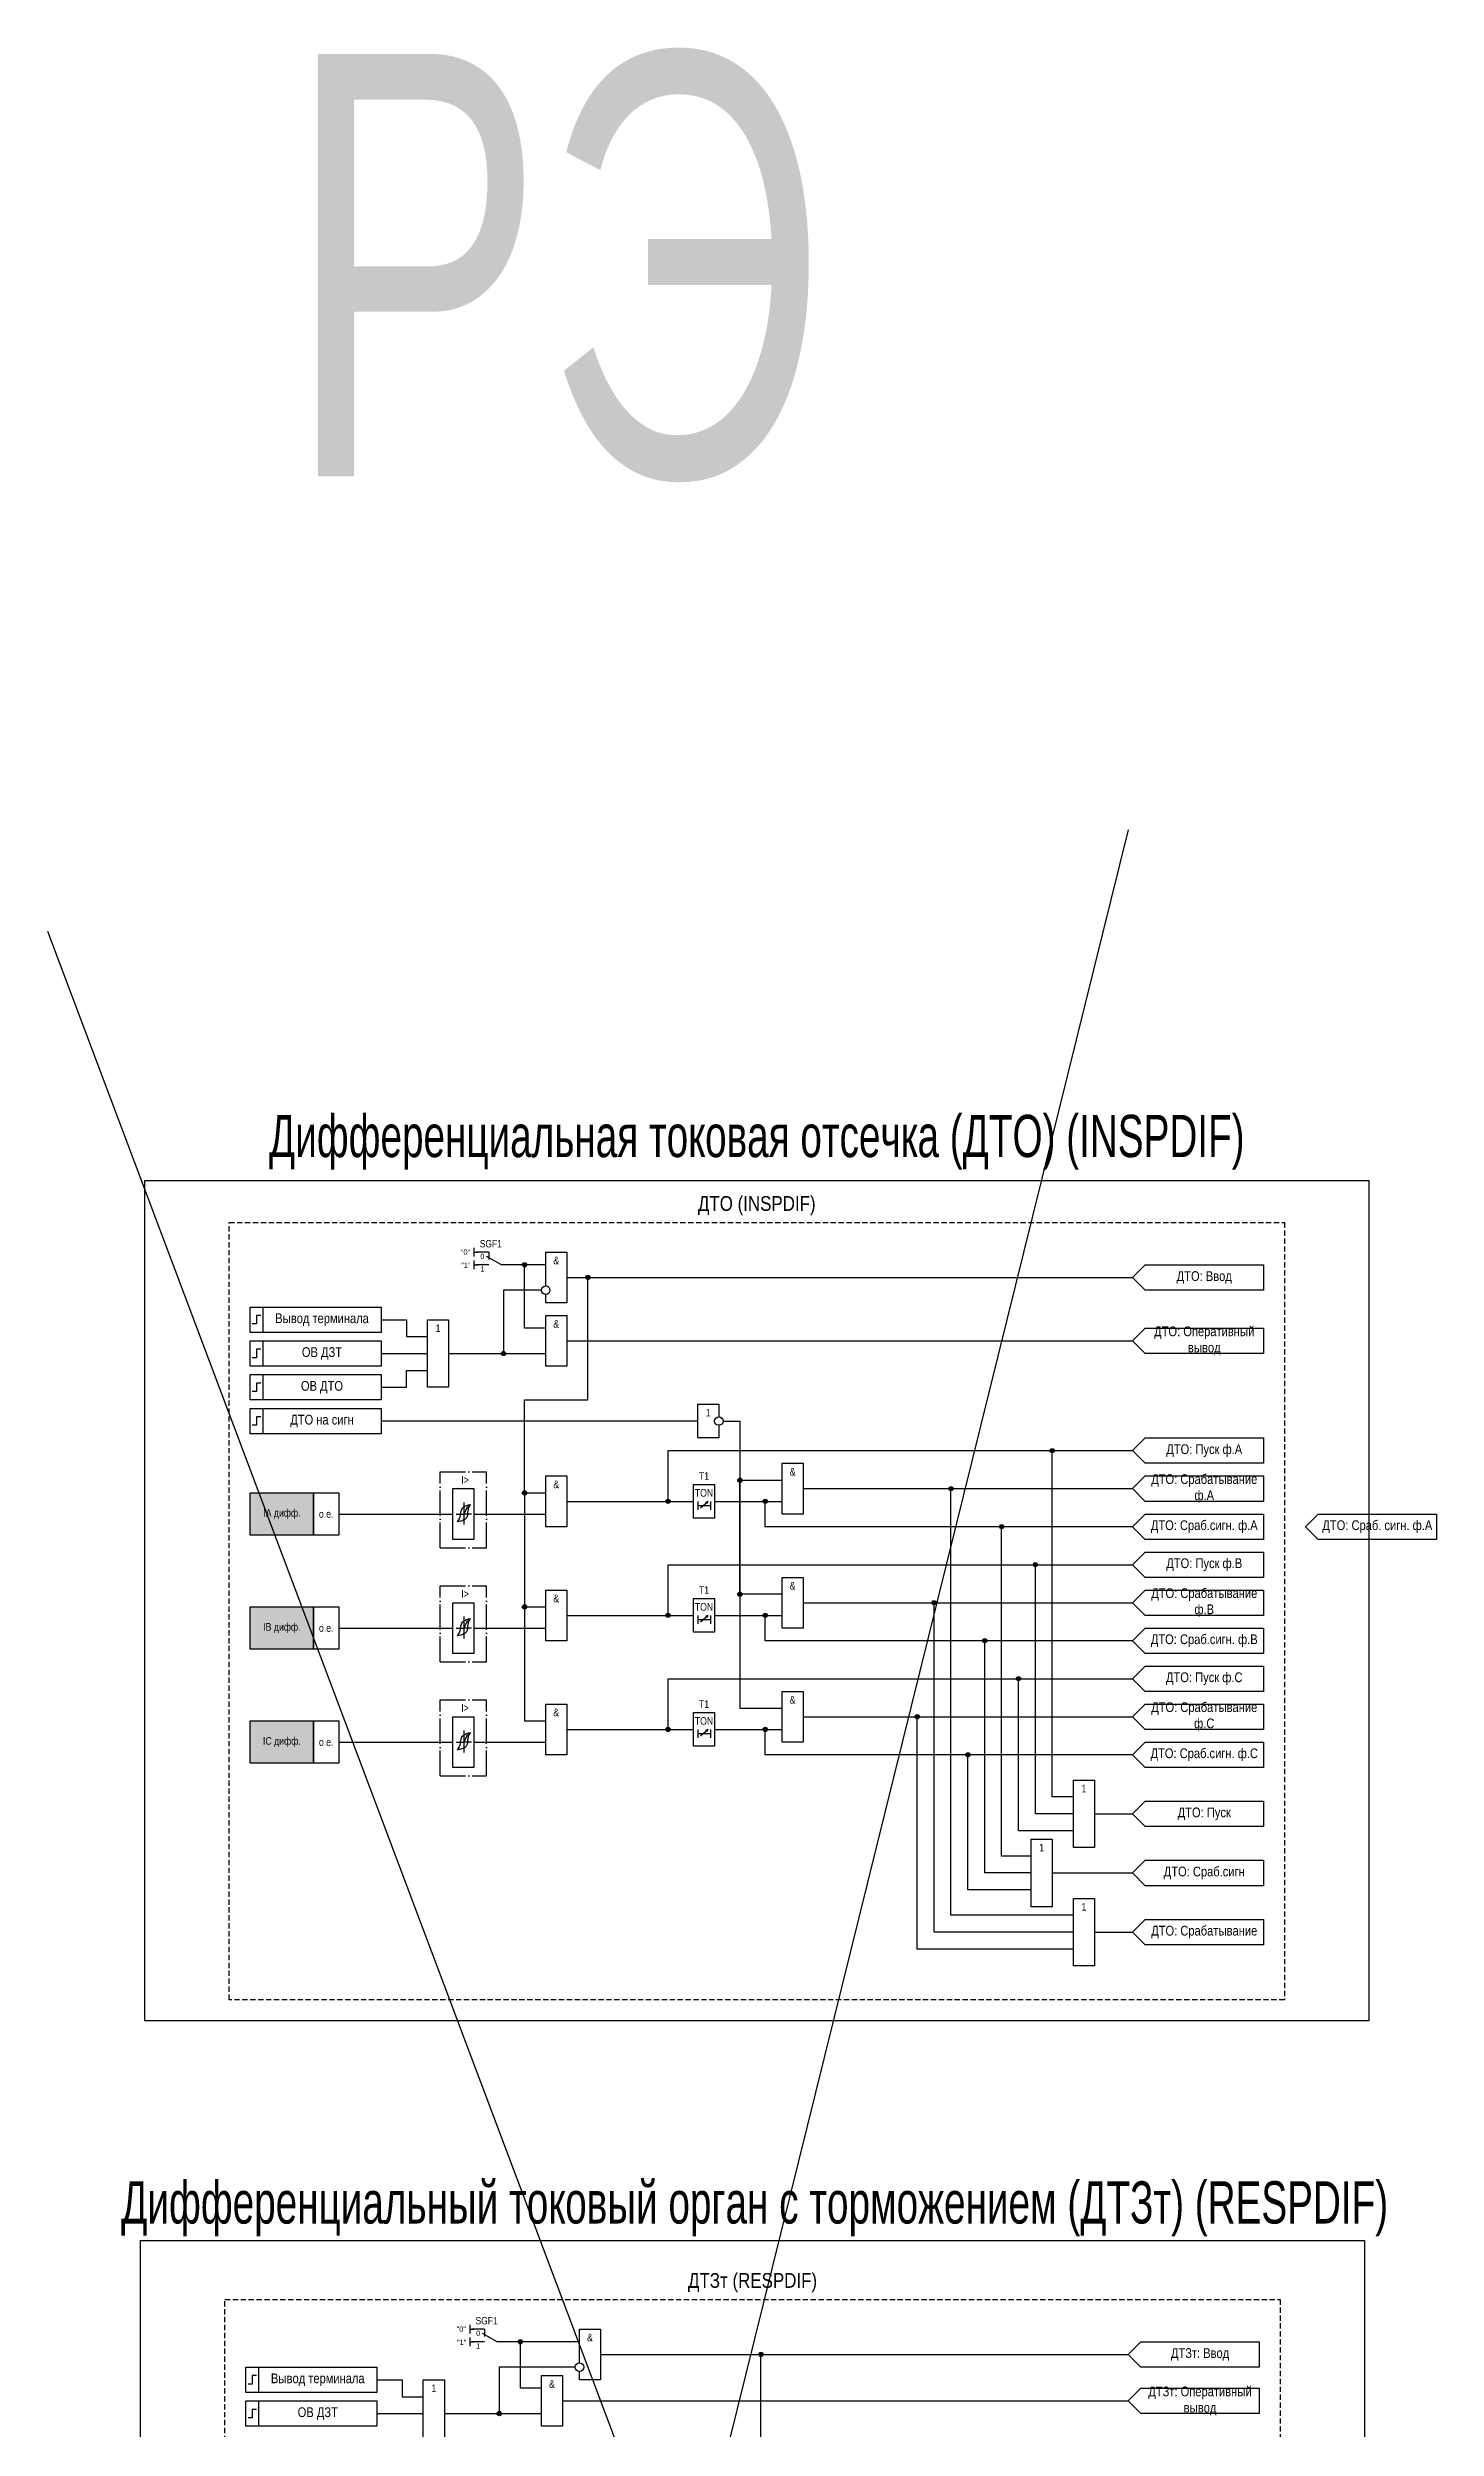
# Model space of a CAD drawing. Header units: millimetres. Extents: x -2824 to 4649, y -997 to 959.
# Drawn here: x 1333 to 1662, y -192 to 372 of the extents above; entities that cross this region are included whole.
import ezdxf
from ezdxf.enums import TextEntityAlignment as Align

# ---------------------------------------------------------------- set-up
doc = ezdxf.new("R2010")
doc.units = ezdxf.units.MM
doc.linetypes.add('ACAD_ISO04W100', pattern=[30, 24, -3, 0, -3])
doc.linetypes.add('штриховая2', pattern=[0.375, 0.25, -0.125])
doc.layers.add('TEXT', color=7, linetype='Continuous', lineweight=25)
doc.layers.add('Основная', color=7, linetype='Continuous')
doc.styles.add('1.8_Gost_RD', font='ARIALN.TTF', dxfattribs={"height": 1.8})
doc.styles.add('2.5_Gost_RD', font='ARIALN.TTF', dxfattribs={"height": 2.5})
doc.styles.add('3.5_Gost_RD', font='ARIALN.TTF', dxfattribs={"height": 3.5})
doc.styles.add('Вывод', font='ARIALN.TTF', dxfattribs={"height": 2.5})
doc.styles.add('Компонент', font='ARIALN.TTF', dxfattribs={"height": 3.5})

# ---------------------------------------------------------------- blocks, each defined once
blk = doc.blocks.new('Точка')
at = {"ltscale": 100}
h = blk.add_hatch(color=256, dxfattribs=at)
h.dxf.hatch_style = 1
edge = h.paths.add_edge_path()
edge.add_arc((0, 0), 0.5, 0, 360)
blk.add_circle((0, 0), 0.5, dxfattribs=at)
blk = doc.blocks.new('*U24')
at = {"layer": 'Основная', "linetype": 'ACAD_ISO04W100', "ltscale": 0.25}
for p, q in [((0, 0), (11, 0)), ((0, -18), (0, 0)), ((11, -18), (11, 0)), ((0, -18), (11, -18))]:
    blk.add_line(p, q, dxfattribs=at)
at = {"layer": 'Основная', "style": 'Компонент'}
blk.add_attdef('ОУ', text='', height=3.5, dxfattribs=at).set_placement((11, 0), align=Align.MIDDLE_CENTER)
blk = doc.blocks.new('*U32')
at = {"layer": 'Основная', "color": 0}
blk.add_line((0, 0), (7, 4), dxfattribs=at)
at = {"layer": 'Основная', "ltscale": 0.35}
blk.add_line((6, 6), (6, 2.5), dxfattribs=at)
blk = doc.blocks.new('*U33')
at = {"layer": 'Основная', "color": 0}
for p, q in [((-3, 6), (-9, 6)), ((-3, 0), (-9, 0)), ((9, 0), (3, 0))]:
    blk.add_line(p, q, dxfattribs=at)
at = {"layer": 'Основная', "ltscale": 0.25, "xscale": -1}
blk.add_blockref('*U32', (3, 0), dxfattribs=at)
at = {"layer": 'Основная'}
for tag, height, style, p in [('ОУ', 3.5, 'Компонент', (-2, 10)), ('В1', 2.5, 'Вывод', (-14, 6)), ('В2', 2.5, 'Вывод', (-6, 4)), ('В3', 2.5, 'Вывод', (-6, -2))]:
    blk.add_attdef(tag, text='', height=height, dxfattribs=dict(at, style=style)).set_placement(p, align=Align.MIDDLE_CENTER)

msp = doc.modelspace()

# ---------------------------------------------------------------- hatches: boundary and pattern name
at = {"ltscale": 100, "true_color": 0xf7941d}
h = msp.add_hatch(color=30, dxfattribs=at)
h.dxf.hatch_style = 1
h.paths.add_polyline_path([(1381, 30), (1396, 30), (1396, 20), (1381, 20)])
h = msp.add_hatch(color=30, dxfattribs=at)
h.dxf.hatch_style = 1
h.paths.add_polyline_path([(1381, 3), (1396, 3), (1396, -7), (1381, -7)])
h = msp.add_hatch(color=30, dxfattribs=at)
h.dxf.hatch_style = 1
h.paths.add_polyline_path([(1381, -24), (1396, -24), (1396, -34), (1381, -34)])

# ---------------------------------------------------------------- linework, layer by layer
at = {"ltscale": 100}
for p, q in [((1589, 187), (1419, -499)), ((1333, 163), (1607, -565)), ((1434, 88), (1434, 86)), ((1434, 87), (1435, 87)), ((1434, 85), (1434, 83)), ((1434, 84), (1435, 84)), ((1412, 63), (1423, 63)), ((1428, 63), (1451, 63)), ((1446, 30), (1451, 30)), ((1433, -167), (1433, -169)), ((1433, -168), (1434, -168)), ((1433, -170), (1433, -172)), ((1433, -171), (1434, -171)), ((1411, -188), (1422, -188)), ((1427, -188), (1450, -188))]:
    msp.add_line(p, q, dxfattribs=at)
at = {"color": 7, "ltscale": 100}
for p, q in [((1487.7, 26.46), (1489.37, 27.95)), ((1489.37, 27.95), (1488.85, 27.73)), ((1489.37, 27.95), (1489.11, 27.48)), ((1487.7, -0.54), (1489.37, 0.95)), ((1489.37, 0.95), (1488.85, 0.73)), ((1489.37, 0.95), (1489.11, 0.48)), ((1487.7, -27.54), (1489.37, -26.05)), ((1489.37, -26.05), (1488.85, -26.27)), ((1489.37, -26.05), (1489.11, -26.52))]:
    msp.add_line(p, q, dxfattribs=at)
at = {"ltscale": 100}
for points in [[(1356, 104), (1646, 104), (1646, -95), (1356, -95)], [(1381, 74), (1384, 74), (1384, 68), (1381, 68)], [(1381, 74), (1412, 74), (1412, 68), (1381, 68)], [(1423, 71), (1428, 71), (1428, 55), (1423, 55)], [(1381, 66), (1384, 66), (1384, 60), (1381, 60)], [(1381, 66), (1412, 66), (1412, 60), (1381, 60)], [(1381, 58), (1384, 58), (1384, 52), (1381, 52)], [(1381, 58), (1412, 58), (1412, 52), (1381, 52)], [(1381, 30), (1396, 30), (1396, 20), (1381, 20)], [(1396, 30), (1402, 30), (1402, 20), (1396, 20)], [(1486, 32), (1491, 32), (1491, 24), (1486, 24)], [(1381, 3), (1396, 3), (1396, -7), (1381, -7)], [(1396, 3), (1402, 3), (1402, -7), (1396, -7)], [(1486, 5), (1491, 5), (1491, -3), (1486, -3)], [(1486, -22), (1491, -22), (1491, -30), (1486, -30)], [(1381, -24), (1396, -24), (1396, -34), (1381, -34)], [(1396, -24), (1402, -24), (1402, -34), (1396, -34)], [(1576, -38), (1581, -38), (1581, -54), (1576, -54)], [(1566, -52), (1571, -52), (1571, -68), (1566, -68)], [(1576, -66), (1581, -66), (1581, -82), (1576, -82)], [(1380, -177), (1383, -177), (1383, -183), (1380, -183)], [(1380, -177), (1411, -177), (1411, -183), (1380, -183)], [(1422, -180), (1427, -180), (1427, -196), (1422, -196)], [(1380, -185), (1383, -185), (1383, -191), (1380, -191)], [(1380, -185), (1411, -185), (1411, -191), (1380, -191)]]:
    msp.add_lwpolyline(points, close=True, dxfattribs=at)
for points in [[(1451, 69), (1446, 69), (1446, 84), (1441, 84)], [(1451, 84), (1446, 84)], [(1446, 30), (1446, 30), (1446, 52), (1461, 52), (1461, 81)], [(1456, 81), (1590, 81)], [(1450, 78), (1441, 78), (1441, 63)], [(1412, 71), (1418, 71), (1418, 67), (1423, 67)], [(1451, 69), (1446, 69)], [(1456, 66), (1590, 66)], [(1412, 55), (1418, 55), (1418, 59), (1423, 59)], [(1492, 46), (1492, 43), (1487, 43), (1487, 51), (1492, 51), (1492, 48)], [(1487, 47), (1412, 47)], [(1493, 47), (1497, 47), (1497, -21), (1507, -21)], [(1480, 28), (1480, 40), (1590, 40)], [(1576, -42), (1571, -42), (1571, 40)], [(1446, 30), (1446, 30), (1446, 3), (1451, 3)], [(1507, 6), (1497, 6), (1497, 33)], [(1497, 33), (1507, 33)], [(1512, 31), (1590, 31)], [(1576, -70), (1547, -70), (1547, 31)], [(1487, 28), (1487, 26)], [(1487, 27), (1490, 27)], [(1490, 28), (1490, 26)], [(1590, 22), (1503, 22), (1503, 28)], [(1566, -56), (1559, -56), (1559, 22)], [(1480, 1), (1480, 13), (1590, 13)], [(1576, -46), (1567, -46), (1567, 13)], [(1446, 3), (1446, 3), (1446, -24), (1451, -24)], [(1487, 1), (1487, -1)], [(1490, 1), (1490, -1)], [(1590, -5), (1503, -5), (1503, 1)], [(1512, 4), (1590, 4)], [(1576, -74), (1543, -74), (1543, 4)], [(1487, 0), (1490, 0)], [(1566, -60), (1555, -60), (1555, -5)], [(1480, -26), (1480, -14), (1590, -14)], [(1576, -50), (1563, -50), (1563, -14)], [(1487, -26), (1487, -28)], [(1487, -27), (1490, -27)], [(1490, -26), (1490, -28)], [(1590, -32), (1503, -32), (1503, -26)], [(1512, -23), (1590, -23)], [(1576, -78), (1539, -78), (1539, -23)], [(1566, -64), (1551, -64), (1551, -32)], [(1581, -46), (1590, -46)], [(1571, -60), (1590, -60)], [(1581, -74), (1590, -74)], [(1450, -182), (1445, -182), (1445, -171), (1440, -171)], [(1459, -171), (1445, -171)], [(1464, -174), (1589, -174)], [(1506, -239), (1502, -239), (1502, -174)], [(1411, -180), (1417, -180), (1417, -184), (1422, -184)], [(1458, -177), (1440, -177), (1440, -188)], [(1450, -182), (1445, -182)], [(1455, -185), (1589, -185)]]:
    msp.add_lwpolyline(points, dxfattribs=at)
at = {"lineweight": 30, "ltscale": 100}
for points in [[(1383.5, 72), (1382.5, 72), (1382.5, 70), (1381.5, 70)], [(1383.5, 64), (1382.5, 64), (1382.5, 62), (1381.5, 62)], [(1383.5, 56), (1382.5, 56), (1382.5, 54), (1381.5, 54)], [(1382.5, -179), (1381.5, -179), (1381.5, -181), (1380.5, -181)], [(1382.5, -187), (1381.5, -187), (1381.5, -189), (1380.5, -189)]]:
    msp.add_lwpolyline(points, dxfattribs=at)
at = {"color": 6, "ltscale": 100}
msp.add_lwpolyline([(1355, -147), (1645, -147), (1645, -434), (1355, -434)], close=True, dxfattribs=at)
at = {"layer": 'Основная', "ltscale": 100}
for p, q in [((1429, 29.5), (1429, 31)), ((1429, 31), (1434, 31)), ((1429, 22), (1429, 30)), ((1434, 31), (1434, 25)), ((1434, 25), (1451, 25)), ((1434, 25), (1434, 19)), ((1429, 19), (1429, 22)), ((1434, 19), (1429, 19)), ((1429, 2.5), (1429, 4)), ((1429, 4), (1434, 4)), ((1429, -5), (1429, 3)), ((1434, 4), (1434, -2)), ((1429, -8), (1429, -5)), ((1434, -2), (1451, -2)), ((1434, -2), (1434, -8)), ((1434, -8), (1429, -8)), ((1429, -24.5), (1429, -23)), ((1429, -23), (1434, -23)), ((1429, -32), (1429, -24)), ((1434, -23), (1434, -29)), ((1429, -35), (1429, -32)), ((1434, -29), (1451, -29)), ((1434, -29), (1434, -35)), ((1434, -35), (1429, -35))]:
    msp.add_line(p, q, dxfattribs=at)
at = {"layer": 'Основная', "color": 7, "ltscale": 100}
for p, q in [((1402, 25), (1429, 25)), ((1429.79, 25), (1431.6, 25)), ((1433.42, 25), (1431.6, 25)), ((1402, -2), (1429, -2)), ((1429.79, -2), (1431.6, -2)), ((1433.42, -2), (1431.6, -2)), ((1402, -29), (1429, -29)), ((1429.79, -29), (1431.6, -29)), ((1433.42, -29), (1431.6, -29))]:
    msp.add_line(p, q, dxfattribs=at)
at = {"layer": 'Основная'}
for p, q in [((1431.6, 27.72), (1431.6, 22.52)), ((1431.6, 0.72), (1431.6, -4.48)), ((1431.6, -26.28), (1431.6, -31.48))]:
    msp.add_line(p, q, dxfattribs=at)
at = {"layer": 'Основная', "linetype": 'штриховая2', "ltscale": 5}
for points in [[(1376, 94), (1626, 94), (1626, -90), (1376, -90)], [(1375, -161), (1625, -161), (1625, -427), (1375, -427)]]:
    msp.add_lwpolyline(points, close=True, dxfattribs=at)
at = {"layer": 'Основная', "ltscale": 100}
for points in [[(1451, 79), (1451, 87), (1456, 87), (1456, 75), (1451, 75), (1451, 77)], [(1456, 28), (1486, 28), (1486, 28), (1486, 28)], [(1491, 28), (1507, 28)], [(1456, 1), (1486, 1), (1486, 1), (1486, 1)], [(1491, 1), (1507, 1)], [(1456, -26), (1486, -26), (1486, -26), (1486, -26)], [(1491, -26), (1507, -26)], [(1459, -176), (1459, -168), (1464, -168), (1464, -180), (1459, -180), (1459, -178)]]:
    msp.add_lwpolyline(points, dxfattribs=at)
for points in [[(1621, 84), (1621, 78), (1593, 78), (1590, 81), (1593, 84)], [(1451, 72), (1456, 72), (1456, 60), (1451, 60)], [(1621, 69), (1621, 63), (1593, 63), (1590, 66), (1593, 69)], [(1381, 50), (1384, 50), (1384, 44), (1381, 44)], [(1381, 50), (1412, 50), (1412, 44), (1381, 44)], [(1621, 43), (1621, 37), (1593, 37), (1590, 40), (1593, 43)], [(1451, 34), (1456, 34), (1456, 22), (1451, 22)], [(1507, 37), (1512, 37), (1512, 25), (1507, 25)], [(1621, 34), (1621, 28), (1593, 28), (1590, 31), (1593, 34)], [(1621, 25), (1621, 19), (1593, 19), (1590, 22), (1593, 25)], [(1621, 16), (1621, 10), (1593, 10), (1590, 13), (1593, 16)], [(1451, 7), (1456, 7), (1456, -5), (1451, -5)], [(1507, 10), (1512, 10), (1512, -2), (1507, -2)], [(1621, 7), (1621, 1), (1593, 1), (1590, 4), (1593, 7)], [(1621, -2), (1621, -8), (1593, -8), (1590, -5), (1593, -2)], [(1621, -11), (1621, -17), (1593, -17), (1590, -14), (1593, -11)], [(1451, -20), (1456, -20), (1456, -32), (1451, -32)], [(1507, -17), (1512, -17), (1512, -29), (1507, -29)], [(1621, -20), (1621, -26), (1593, -26), (1590, -23), (1593, -20)], [(1621, -29), (1621, -35), (1593, -35), (1590, -32), (1593, -29)], [(1621, -43), (1621, -49), (1593, -49), (1590, -46), (1593, -43)], [(1621, -57), (1621, -63), (1593, -63), (1590, -60), (1593, -57)], [(1621, -71), (1621, -77), (1593, -77), (1590, -74), (1593, -71)], [(1620, -171), (1620, -177), (1592, -177), (1589, -174), (1592, -171)], [(1450, -179), (1455, -179), (1455, -191), (1450, -191)], [(1620, -182), (1620, -188), (1592, -188), (1589, -185), (1592, -182)]]:
    msp.add_lwpolyline(points, close=True, dxfattribs=at)
at = {"layer": 'Основная', "lineweight": 30, "ltscale": 100}
msp.add_lwpolyline([(1383.5, 48), (1382.5, 48), (1382.5, 46), (1381.5, 46)], dxfattribs=at)
at = {"layer": 'Основная', "color": 3, "ltscale": 100}
msp.add_lwpolyline([(1662, 25), (1662, 19), (1634, 19), (1631, 22), (1634, 25)], close=True, dxfattribs=at)
at = {"layer": 'Основная', "ltscale": 100}
for centre in [(1451, 78), (1492, 47), (1459, -177)]:
    msp.add_circle(centre, 1, dxfattribs=at)
at = {"layer": 'Основная'}
for points in [[(1430.8, 24.92), (1430.6, 24.13), (1430, 23.12)], [(1432.48, 24.92), (1432.25, 24.13), (1431.76, 23.67), (1430, 23.12)], [(1430.8, 24.92), (1430.95, 25.71), (1431.44, 26.54), (1433.2, 27.26)], [(1431.6, 25), (1432, 25.72), (1432.47, 26.6), (1433.2, 27.26)], [(1432.48, 24.92), (1432.6, 25.71), (1432.81, 26.54), (1433.2, 27.26)], [(1430.8, -2.08), (1430.95, -1.29), (1431.44, -0.46), (1433.2, 0.26)], [(1431.6, -2), (1432, -1.28), (1432.47, -0.4), (1433.2, 0.26)], [(1432.48, -2.08), (1432.6, -1.29), (1432.81, -0.46), (1433.2, 0.26)], [(1430.8, -2.08), (1430.6, -2.87), (1430, -3.88)], [(1432.48, -2.08), (1432.25, -2.87), (1431.76, -3.33), (1430, -3.88)], [(1430.8, -29.08), (1430.95, -28.29), (1431.44, -27.46), (1433.2, -26.74)], [(1431.6, -29), (1432, -28.28), (1432.47, -27.4), (1433.2, -26.74)], [(1432.48, -29.08), (1432.6, -28.29), (1432.81, -27.46), (1433.2, -26.74)], [(1430.8, -29.08), (1430.6, -29.87), (1430, -30.88)], [(1432.48, -29.08), (1432.25, -29.87), (1431.76, -30.33), (1430, -30.88)]]:
    msp.add_spline(points, degree=3, dxfattribs=at)

# ---------------------------------------------------------------- block references
at = {"layer": 'Основная', "ltscale": 0.25, "xscale": 0.5, "yscale": 0.5, "zscale": 0.5}
for p in [(1439, 84), (1438, -171)]:
    msp.add_blockref('*U33', p, dxfattribs=at).add_auto_attribs({'ОУ': 'SGF1', 'В1': '"0"', 'В2': '0', 'В3': '1'})
at = {"layer": 'Основная', "ltscale": 100}
for p in [(1446, 84), (1461, 81), (1441, 63), (1571, 40), (1446, 30), (1480, 28), (1497, 33), (1503, 28), (1547, 31), (1559, 22), (1567, 13), (1497, 6), (1446, 3), (1480, 1), (1503, 1), (1543, 4), (1555, -5), (1563, -14), (1539, -23), (1480, -26), (1503, -26), (1551, -32), (1445, -171), (1502, -174), (1440, -188)]:
    msp.add_blockref('Точка', p, dxfattribs=at)
at = {"layer": 'Основная', "ltscale": 0.25}
for p in [(1426, 35), (1426, 8), (1426, -19)]:
    msp.add_blockref('*U24', p, dxfattribs=at)

# ---------------------------------------------------------------- texts
at = {"color": 30, "ltscale": 100, "attachment_point": 5, "style": '3.5_Gost_RD'}
for s, insert, char_height, width in [('{\\W0.8;\\C3;РЭ}', (1453, 320), 100, 290), ('{\\W0.8;\\C3;Дифференциальная токовая отсечка (ДТО) (INSPDIF)}', (1501, 113), 10, 290), ('\\pt108.5;ДТО (INSPDIF)', (1501, 98), 3.5, 250), ('{\\W0.8;\\C3;Дифференциальный токовый орган с торможением (ДТЗт) (RESPDIF)}', (1500.5, -139.5), 10, 341), ('\\pt108.5;ДТЗт (RESPDIF)', (1500, -157), 3.5, 250)]:
    msp.add_mtext(s, dxfattribs=dict(at, insert=insert, char_height=char_height, width=width))
at = {"ltscale": 100, "char_height": 1.25, "attachment_point": 1, "style": '3.5_Gost_RD'}
for insert in [(1431, 84.5), (1430, -170.5)]:
    msp.add_mtext_dynamic_manual_height_columns('"1"', width=2, gutter_width=17.5, heights=[0], dxfattribs=dict(at, insert=insert))
at = {"ltscale": 100, "attachment_point": 5}
for s, insert, char_height, width, style in [('Вывод терминала', (1398, 71), 2.3, 28, '2.5_Gost_RD'), ('1', (1425.5, 69), 1.8, 5, '2.5_Gost_RD'), ('1', (1489.5, 49), 1.8, 5, '2.5_Gost_RD'), ('T1', (1488.5, 34), 1.8, 5, '2.5_Gost_RD'), ('TON', (1488.5, 30), 1.8, 5, '2.5_Gost_RD'), ('IA дифф.', (1388.5, 25), 1.8, 15, '1.8_Gost_RD'), ('о.е.', (1399, 25), 1.8, 6, '1.8_Gost_RD'), ('T1', (1488.5, 7), 1.8, 5, '2.5_Gost_RD'), ('TON', (1488.5, 3), 1.8, 5, '2.5_Gost_RD'), ('IB дифф.', (1388.5, -2), 1.8, 15, '1.8_Gost_RD'), ('о.е.', (1399, -2), 1.8, 6, '1.8_Gost_RD'), ('T1', (1488.5, -20), 1.8, 5, '2.5_Gost_RD'), ('IC дифф.', (1388.5, -29), 1.8, 15, '1.8_Gost_RD'), ('TON', (1488.5, -24), 1.8, 5, '2.5_Gost_RD'), ('о.е.', (1399, -29), 1.8, 6, '1.8_Gost_RD'), ('Вывод терминала', (1397, -180), 2.3, 28, '2.5_Gost_RD'), ('1', (1424.5, -182), 1.8, 5, '2.5_Gost_RD')]:
    msp.add_mtext(s, dxfattribs=dict(at, insert=insert, char_height=char_height, width=width, style=style))
at = {"layer": 'TEXT', "color": 0, "ltscale": 100, "char_height": 2.3, "width": 28, "attachment_point": 5, "style": '2.5_Gost_RD'}
for insert in [(1398, 63), (1397, -188)]:
    msp.add_mtext('{\\C256;ОВ ДЗТ}', dxfattribs=dict(at, insert=insert))
at = {"layer": 'Основная', "ltscale": 100, "attachment_point": 5, "style": '2.5_Gost_RD'}
for s, insert, char_height, width in [('&', (1453.5, 85), 1.8, 5), ('ДТО: Ввод', (1607, 81), 2.3, 28), ('&', (1453.5, 70), 1.8, 5), ('ДТО на сигн', (1398, 47), 2.3, 28), ('&', (1509.5, 35), 1.8, 5), ('&', (1453.5, 32), 1.8, 5), ('ДТО: Сраб.сигн. ф.А', (1607, 22), 2.3, 28), ('&', (1453.5, 5), 1.8, 5), ('&', (1509.5, 8), 1.8, 5), ('&', (1453.5, -22), 1.8, 5), ('&', (1509.5, -19), 1.8, 5), ('1', (1578.5, -40), 1.8, 5), ('1', (1568.5, -54), 1.8, 5), ('1', (1578.5, -68), 1.8, 5), ('&', (1461.5, -170), 1.8, 5), ('ДТЗт: Ввод', (1606, -174), 2.3, 28), ('&', (1452.5, -181), 1.8, 5)]:
    msp.add_mtext(s, dxfattribs=dict(at, insert=insert, char_height=char_height, width=width))
at = {"layer": 'Основная', "color": 0, "ltscale": 100, "char_height": 2.3, "width": 28, "attachment_point": 5, "style": '2.5_Gost_RD'}
for s, insert in [('{\\C256;ДТО: Оперативный вывод}', (1607, 66)), ('{\\C256;ОВ ДТО}', (1398, 55)), ('{\\C256;ДТО: Пуск ф.А}', (1607, 40)), ('{\\C256;ДТО: Срабатывание ф.А}', (1607, 31)), ('{\\C256;ДТО: Пуск ф.В}', (1607, 13)), ('{\\C256;ДТО: Срабатывание ф.В}', (1607, 4)), ('{\\C256;ДТО: Пуск ф.С}', (1607, -14)), ('{\\C256;ДТО: Срабатывание ф.С}', (1607, -23)), ('{\\C256;ДТО: Пуск}', (1607, -46)), ('{\\C256;ДТО: Срабатывание}', (1607, -74)), ('{\\C256;ДТЗт: Оперативный вывод}', (1606, -185))]:
    msp.add_mtext(s, dxfattribs=dict(at, insert=insert))
at = {"layer": 'Основная', "color": 7, "ltscale": 100, "char_height": 1.8, "attachment_point": 1, "style": '1.8_Gost_RD'}
for insert in [(1431, 34), (1431, 7), (1431, -20)]:
    msp.add_mtext_dynamic_manual_height_columns('I>', width=4, gutter_width=17.5, heights=[0], dxfattribs=dict(at, insert=insert))
at = {"layer": 'Основная', "color": 3, "ltscale": 100, "insert": (1648, 22), "char_height": 2.3, "width": 28, "attachment_point": 5, "style": '2.5_Gost_RD'}
msp.add_mtext('ДТО: Сраб. сигн. ф.А', dxfattribs=at)
at = {"layer": 'Основная', "color": 1, "ltscale": 100, "char_height": 2.3, "width": 28, "attachment_point": 5, "style": '2.5_Gost_RD'}
for s, insert in [('{\\C256;ДТО: Сраб.сигн. ф.В}', (1607, -5)), ('{\\C256;ДТО: Сраб.сигн. ф.С}', (1607, -32)), ('{\\C256;ДТО: Сраб.сигн}', (1607, -60))]:
    msp.add_mtext(s, dxfattribs=dict(at, insert=insert))

doc.saveas('drawing.dxf')
